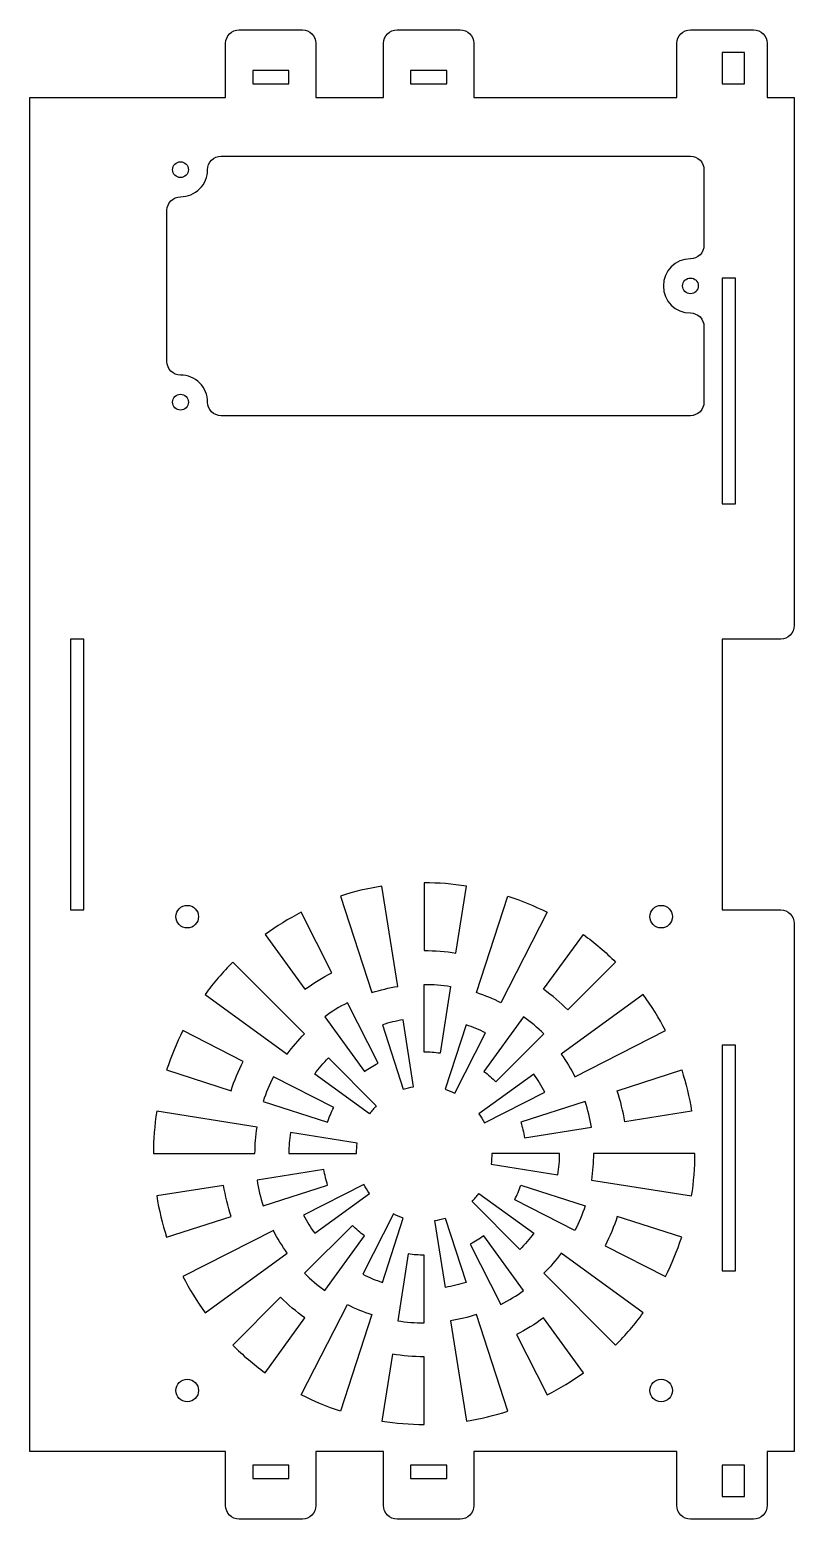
# Model space of a CAD drawing. Header units: millimetres. Extents: x -554 to -385, y -342 to -12.
import ezdxf

# ---------------------------------------------------------------- set-up
doc = ezdxf.new("R2010")
doc.units = ezdxf.units.MM
doc.layers.get('0').update_dxf_attribs({"linetype": 'CONTINUOUS'})

msp = doc.modelspace()

# ---------------------------------------------------------------- linework, layer by layer
for points in [[(-490.66, -27.35), (-475.66, -27.35), (-475.66, -15.35, -0.414214), (-472.66, -12.35), (-458.66, -12.35, -0.414214), (-455.66, -15.35), (-455.66, -27.35), (-410.66, -27.35), (-410.66, -15.35, -0.414214), (-407.66, -12.35), (-393.66, -12.35, -0.414214), (-390.66, -15.35), (-390.66, -27.35), (-384.66, -27.35), (-384.66, -144.35, -0.414214), (-387.66, -147.35), (-400.66, -147.35), (-400.66, -207.35), (-387.66, -207.35, -0.414214), (-384.66, -210.35), (-384.66, -327.35), (-390.66, -327.35), (-390.66, -339.35, -0.414214), (-393.66, -342.35), (-407.66, -342.35, -0.414214), (-410.66, -339.35), (-410.66, -327.35), (-455.66, -327.35), (-455.66, -339.35, -0.414214), (-458.66, -342.35), (-472.66, -342.35, -0.414214), (-475.66, -339.35), (-475.66, -327.35), (-490.66, -327.35), (-490.66, -339.35, -0.414214), (-493.66, -342.35), (-507.66, -342.35, -0.414214), (-510.66, -339.35), (-510.66, -327.35), (-554.06, -327.35), (-554.06, -27.35), (-510.66, -27.35), (-510.66, -15.35, -0.414214), (-507.66, -12.35), (-493.66, -12.35, -0.414214), (-490.66, -15.35)], [(-407.66, -75.1, -0.414214), (-404.66, -78.1), (-404.66, -94.85, -0.414214), (-407.66, -97.85), (-511.66, -97.85, -0.414214), (-514.66, -94.85, 0.414214), (-520.66, -88.85, -0.414214), (-523.66, -85.85), (-523.66, -52.35, -0.414214), (-520.66, -49.35, 0.414214), (-514.66, -43.35, -0.414214), (-511.66, -40.35), (-407.66, -40.35, -0.414214), (-404.66, -43.35), (-404.66, -60.1, -0.414214), (-407.66, -63.1, 1)], [(-478.25, -225.69, -0.03929), (-472.53, -224.31), (-476.05, -202.09, 0.03929), (-485.2, -204.29)], [(-466.66, -216.35, -0.03929), (-459.62, -216.91), (-457.28, -202.09, 0.03929), (-466.66, -201.35)], [(-448.12, -204.29, -0.03929), (-439.42, -207.89), (-449.64, -227.94, 0.03929), (-455.07, -225.69)], [(-493.11, -224.95, -0.03929), (-487.09, -221.26), (-493.9, -207.89, 0.03929), (-501.93, -212.81)], [(-431.39, -212.81, -0.03929), (-424.24, -218.93), (-434.84, -229.53, 0.03929), (-440.21, -224.95)], [(-493.18, -234.84), (-509.09, -218.93, 0.03929), (-515.2, -226.09), (-497, -239.31, -0.03929)], [(-466.66, -223.85, -0.03929), (-460.8, -224.31), (-463.14, -239.13, 0.03929), (-466.66, -238.85)], [(-418.12, -226.09), (-436.32, -239.31, -0.03929), (-433.25, -244.33), (-413.2, -234.11, 0.03929)], [(-488.7, -231.02), (-479.89, -243.15, -0.03929), (-476.88, -241.31), (-483.69, -227.94, 0.03929)], [(-523.73, -242.81), (-509.46, -247.45, -0.03929), (-506.76, -240.92), (-520.12, -234.11, 0.03929)], [(-469.01, -246.54), (-471.35, -231.72, 0.03929), (-475.93, -232.82), (-471.3, -247.09, -0.03929)], [(-459.85, -247.99), (-453.04, -234.62, 0.03929), (-457.39, -232.82), (-462.03, -247.09, -0.03929)], [(-450.75, -245.44), (-440.15, -234.84, 0.03929), (-444.62, -231.02), (-453.44, -243.15, -0.03929)], [(-490.93, -243.72, -0.03929), (-487.88, -240.14), (-477.27, -250.75, 0.03929), (-478.8, -252.54)], [(-453.3, -254.54), (-439.93, -247.73, 0.03929), (-442.39, -243.72), (-454.53, -252.54, -0.03929)], [(-409.6, -242.81, -0.03929), (-407.4, -251.97), (-422.22, -254.31, 0.03929), (-423.86, -247.45)], [(-488.06, -254.4, -0.03929), (-486.71, -251.14), (-500.07, -244.33, 0.03929), (-502.33, -249.77)], [(-444.44, -257.83), (-429.62, -255.49, 0.03929), (-431, -249.77), (-445.26, -254.4, -0.03929)], [(-503.7, -255.49), (-525.92, -251.97, 0.03929), (-526.66, -261.35), (-504.16, -261.35, -0.03929)], [(-481.48, -259.01), (-496.29, -256.66, 0.03929), (-496.66, -261.35), (-481.66, -261.35, -0.03929)], [(-451.85, -263.7), (-437.03, -266.05, 0.03929), (-436.66, -261.35), (-451.66, -261.35, -0.03929)], [(-406.66, -261.35), (-429.16, -261.35, -0.03929), (-429.62, -267.22), (-407.4, -270.74, 0.03929)], [(-502.33, -272.94), (-488.06, -268.31, -0.03929), (-488.88, -264.87), (-503.7, -267.22, 0.03929)], [(-511.11, -268.39), (-525.92, -270.74, 0.03929), (-523.73, -279.89), (-509.46, -275.26, -0.03929)], [(-480.03, -268.16), (-493.39, -274.97, 0.03929), (-490.93, -278.99), (-478.8, -270.17, -0.03929)], [(-442.39, -278.99, -0.03929), (-445.45, -282.57), (-456.06, -271.96, 0.03929), (-454.53, -270.17)], [(-431, -272.94, -0.03929), (-433.25, -278.38), (-446.61, -271.57, 0.03929), (-445.26, -268.31)], [(-475.93, -289.88), (-471.3, -275.62, -0.03929), (-473.47, -274.72), (-480.28, -288.08, 0.03929)], [(-457.39, -289.88, -0.03929), (-461.97, -290.98), (-464.32, -276.17, 0.03929), (-462.03, -275.62)], [(-409.6, -279.89), (-423.86, -275.26, -0.03929), (-426.57, -281.78), (-413.2, -288.59, 0.03929)], [(-500.07, -278.38), (-520.12, -288.59, 0.03929), (-515.2, -296.62), (-497, -283.4, -0.03929)], [(-479.89, -279.56, -0.03929), (-482.57, -277.26), (-493.18, -287.87, 0.03929), (-488.7, -291.69)], [(-456.45, -281.4), (-449.64, -294.77, 0.03929), (-444.62, -291.69), (-453.44, -279.56, -0.03929)], [(-466.66, -298.85), (-466.66, -283.85, -0.03929), (-470.18, -283.58), (-472.53, -298.39, 0.03929)], [(-418.12, -296.62), (-436.32, -283.4, -0.03929), (-440.15, -287.87), (-424.24, -303.78, 0.03929)], [(-493.11, -297.76, -0.03929), (-498.48, -293.17), (-509.09, -303.78, 0.03929), (-501.93, -309.89)], [(-485.2, -318.42, -0.03929), (-493.9, -314.81), (-483.69, -294.77, 0.03929), (-478.25, -297.02)], [(-460.8, -298.39), (-457.28, -320.61, 0.03929), (-448.12, -318.42), (-455.07, -297.02, -0.03929)], [(-446.23, -301.45), (-439.42, -314.81, 0.03929), (-431.39, -309.89), (-440.21, -297.76, -0.03929)], [(-473.7, -305.8), (-476.05, -320.61, 0.03929), (-466.66, -321.35), (-466.66, -306.35, -0.03929)]]:
    msp.add_lwpolyline(points, format="xyb", close=True)
for points in [[(-395.66, -24.35), (-395.66, -17.35), (-400.66, -17.35), (-400.66, -24.35)], [(-496.66, -24.35), (-496.66, -21.35), (-504.66, -21.35), (-504.66, -24.35)], [(-461.66, -24.35), (-461.66, -21.35), (-469.66, -21.35), (-469.66, -24.35)], [(-400.66, -117.35), (-397.66, -117.35), (-397.66, -67.35), (-400.66, -67.35)], [(-542.06, -207.35), (-542.06, -147.35), (-545.06, -147.35), (-545.06, -207.35)], [(-400.66, -237.35), (-400.66, -287.35), (-397.66, -287.35), (-397.66, -237.35)], [(-504.66, -330.35), (-504.66, -333.35), (-496.66, -333.35), (-496.66, -330.35)], [(-469.66, -330.35), (-469.66, -333.35), (-461.66, -333.35), (-461.66, -330.35)], [(-400.66, -330.35), (-400.66, -337.35), (-395.66, -337.35), (-395.66, -330.35)]]:
    msp.add_lwpolyline(points, close=True)
for centre, radius in [((-520.66, -43.35), 1.75), ((-407.66, -69.1), 1.75), ((-520.66, -94.85), 1.75), ((-519.16, -208.85), 2.5), ((-414.16, -208.85), 2.5), ((-519.16, -313.85), 2.5), ((-414.16, -313.85), 2.5)]:
    msp.add_circle(centre, radius)

doc.saveas('drawing.dxf')
